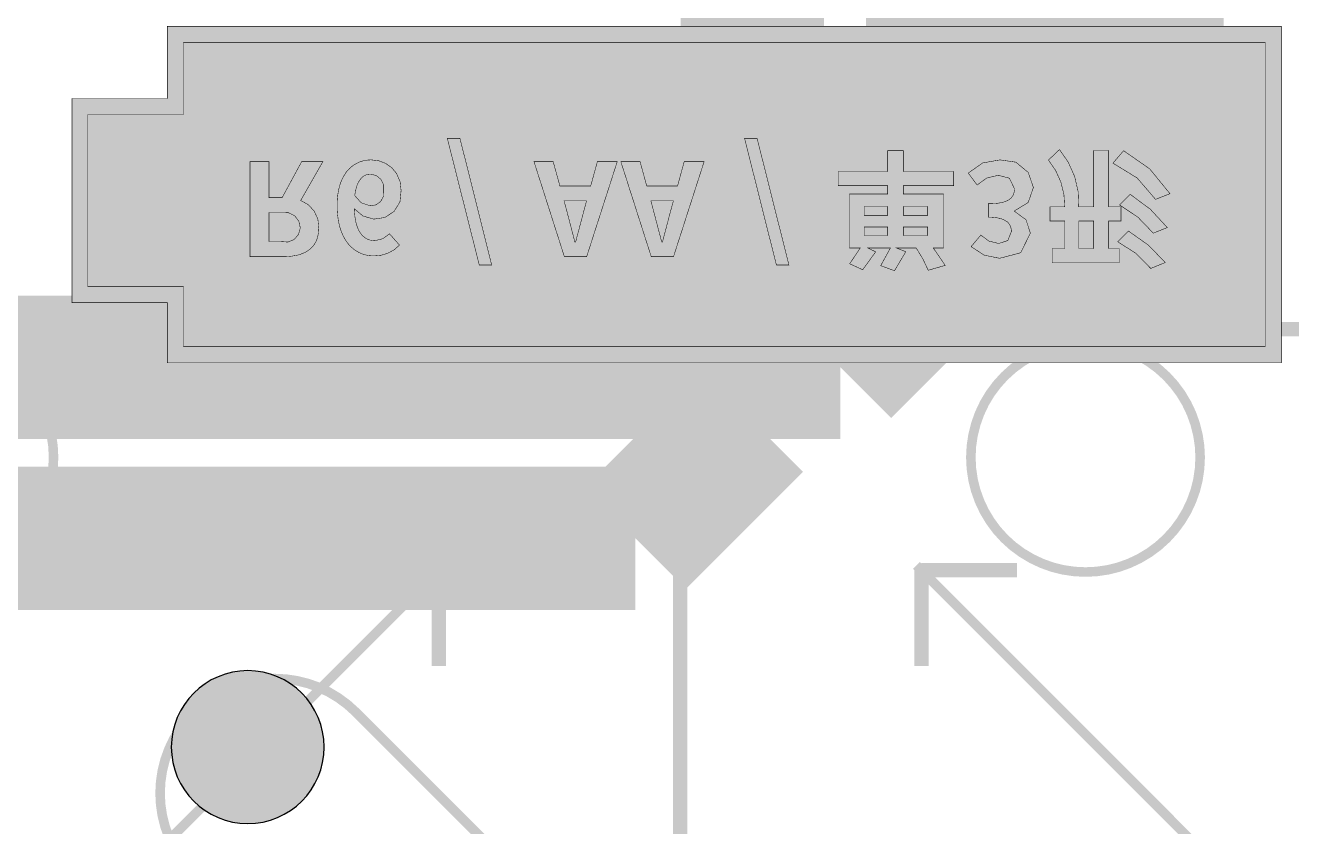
# Model space of a CAD drawing. Header units: millimetres. Extents: x -3 to 238, y -92 to 6.
# Drawn here: x 107.45 to 120.7, y -15.21 to -6.82 of the extents above; entities that cross this region are included whole.
import ezdxf

# ---------------------------------------------------------------- set-up
doc = ezdxf.new("R2010")
doc.units = ezdxf.units.MM
doc.header["$MEASUREMENT"] = 0
for name, color, linetype, true_color in [('Bottom-Layer', 7, 'Continuous', 0x0000ff), ('Bottom-Paste-Mask-Layer', 7, 'Continuous', 0x800000), ('Bottom-Silkscreen-Layer', 7, 'Continuous', 0x66cc33), ('Bottom-Solder-Mask-Layer', 7, 'Continuous', 0xaa00ff), ('Document-Layer', 7, 'Continuous', 0xffffff), ('Hole-Layer', 7, 'Continuous', 0x222222), ('Multi-Layer', 7, 'Continuous', 0xc0c0c0), ('Top-Layer', 7, 'Continuous', 0xff0000), ('Top-Paste-Mask-Layer', 7, 'Continuous', 0x808080), ('Top-Solder-Mask-Layer', 7, 'Continuous', 0x800080)]:
    doc.layers.add(name, color=color, linetype=linetype, true_color=true_color)

msp = doc.modelspace()

# ---------------------------------------------------------------- hatches: boundary and pattern name
at = {"layer": 'Bottom-Layer'}
msp.add_hatch(color=256, dxfattribs=at).paths.add_polyline_path([(108.975, -14.375, 1), (110.575, -14.375, 1)])
at = {"layer": 'Bottom-Paste-Mask-Layer'}
msp.add_hatch(color=256, dxfattribs=at).paths.add_polyline_path([(108.975, -14.375, 1), (110.575, -14.375, 1)])
at = {"layer": 'Bottom-Silkscreen-Layer'}
for points in [[(108.934, -7.587), (108.934, -6.833), (120.592, -6.833), (120.592, -10.353), (108.934, -10.353), (108.934, -9.724), (107.935, -9.724), (107.935, -7.587)], [(111.864, -8.005), (112.198, -9.33), (112.328, -9.33), (111.996, -8.005)], [(114.975, -8.005), (115.308, -9.33), (115.439, -9.33), (115.106, -8.005)], [(115.955, -8.5), (115.955, -8.352), (116.473, -8.352), (116.473, -8.134), (116.637, -8.134), (116.637, -8.352), (117.164, -8.352), (117.164, -8.5), (116.637, -8.5), (116.637, -8.587), (117.056, -8.587), (117.056, -9.152), (116.95, -9.152), (117.075, -9.334), (116.897, -9.385), (116.84, -9.265), (116.771, -9.152), (116.565, -9.152), (116.662, -9.191), (116.544, -9.39), (116.4, -9.337), (116.501, -9.152), (116.264, -9.152), (116.347, -9.192), (116.211, -9.38), (116.075, -9.317), (116.186, -9.152), (116.073, -9.152), (116.073, -8.587), (116.473, -8.587), (116.473, -8.5)], [(118.285, -8.461), (118.23, -8.34), (118.155, -8.232), (118.271, -8.122), (118.363, -8.255), (118.429, -8.403), (118.466, -8.561), (118.472, -8.722), (118.629, -8.722), (118.629, -8.132), (118.785, -8.132), (118.785, -8.722), (118.914, -8.722), (118.914, -8.87), (118.785, -8.87), (118.785, -9.158), (118.896, -9.158), (118.896, -9.307), (118.195, -9.307), (118.195, -9.158), (118.326, -9.158), (118.326, -8.87), (118.171, -8.87), (118.171, -8.722), (118.325, -8.722), (118.317, -8.59)], [(118.83, -8.264), (119.083, -8.419), (119.276, -8.643), (119.427, -8.584), (119.216, -8.325), (118.942, -8.134)], [(110.135, -8.625), (110.339, -8.249), (110.561, -8.249), (110.329, -8.655), (110.409, -8.699), (110.471, -8.767), (110.509, -8.85), (110.518, -8.941), (110.518, -8.952), (110.517, -8.962), (110.517, -8.972), (110.516, -8.982), (110.515, -8.992), (110.513, -9.001), (110.512, -9.01), (110.51, -9.019), (110.508, -9.028), (110.506, -9.037), (110.504, -9.045), (110.501, -9.054), (110.498, -9.062), (110.495, -9.069), (110.492, -9.077), (110.489, -9.084), (110.485, -9.092), (110.481, -9.099), (110.477, -9.105), (110.473, -9.112), (110.469, -9.119), (110.464, -9.125), (110.459, -9.131), (110.455, -9.137), (110.449, -9.142), (110.444, -9.148), (110.439, -9.153), (110.433, -9.158), (110.427, -9.163), (110.422, -9.168), (110.415, -9.173), (110.409, -9.177), (110.403, -9.182), (110.396, -9.186), (110.39, -9.19), (110.383, -9.194), (110.376, -9.197), (110.369, -9.201), (110.362, -9.204), (110.354, -9.207), (110.347, -9.21), (110.339, -9.213), (110.331, -9.216), (110.323, -9.219), (110.315, -9.221), (110.307, -9.224), (110.299, -9.226), (110.291, -9.228), (110.282, -9.23), (110.274, -9.231), (110.256, -9.234), (110.239, -9.237), (110.221, -9.239), (110.202, -9.241), (110.183, -9.242), (110.164, -9.243), (110.145, -9.243), (109.799, -9.243), (109.799, -8.249), (109.997, -8.249), (109.997, -8.625)], [(111.219, -8.267), (111.283, -8.313), (111.333, -8.373), (111.37, -8.459), (111.38, -8.552), (111.368, -8.669), (111.307, -8.769), (111.21, -8.833), (111.094, -8.85), (110.98, -8.817), (110.89, -8.741), (110.891, -8.764), (110.893, -8.786), (110.895, -8.807), (110.897, -8.827), (110.9, -8.846), (110.903, -8.865), (110.907, -8.882), (110.909, -8.89), (110.911, -8.899), (110.913, -8.907), (110.916, -8.914), (110.918, -8.922), (110.921, -8.929), (110.923, -8.936), (110.926, -8.943), (110.929, -8.95), (110.932, -8.957), (110.935, -8.963), (110.938, -8.969), (110.941, -8.975), (110.944, -8.981), (110.948, -8.986), (110.951, -8.992), (110.955, -8.997), (110.958, -9.002), (110.962, -9.007), (110.966, -9.011), (110.969, -9.016), (110.973, -9.02), (110.977, -9.024), (110.981, -9.028), (110.985, -9.032), (110.99, -9.035), (110.994, -9.039), (110.998, -9.042), (111.003, -9.045), (111.007, -9.048), (111.011, -9.051), (111.016, -9.053), (111.021, -9.056), (111.025, -9.058), (111.03, -9.06), (111.035, -9.062), (111.04, -9.064), (111.044, -9.066), (111.049, -9.067), (111.054, -9.069), (111.059, -9.07), (111.064, -9.071), (111.069, -9.072), (111.074, -9.073), (111.08, -9.074), (111.085, -9.074), (111.09, -9.075), (111.095, -9.075), (111.101, -9.075), (111.106, -9.075), (111.189, -9.055), (111.259, -9.004), (111.363, -9.122), (111.307, -9.171), (111.241, -9.207), (111.17, -9.228), (111.095, -9.235), (111.086, -9.235), (111.076, -9.234), (111.067, -9.234), (111.058, -9.233), (111.048, -9.232), (111.039, -9.231), (111.03, -9.229), (111.021, -9.227), (111.012, -9.225), (111.003, -9.223), (110.994, -9.22), (110.985, -9.218), (110.976, -9.215), (110.967, -9.211), (110.959, -9.208), (110.95, -9.204), (110.942, -9.2), (110.933, -9.196), (110.925, -9.191), (110.917, -9.186), (110.909, -9.181), (110.901, -9.176), (110.893, -9.171), (110.885, -9.165), (110.877, -9.159), (110.87, -9.152), (110.862, -9.146), (110.855, -9.139), (110.848, -9.132), (110.841, -9.124), (110.834, -9.117), (110.827, -9.109), (110.821, -9.101), (110.814, -9.092), (110.808, -9.083), (110.802, -9.074), (110.796, -9.065), (110.79, -9.056), (110.785, -9.046), (110.779, -9.036), (110.774, -9.025), (110.769, -9.015), (110.764, -9.004), (110.759, -8.992), (110.755, -8.981), (110.75, -8.969), (110.746, -8.957), (110.742, -8.945), (110.738, -8.932), (110.735, -8.919), (110.732, -8.906), (110.729, -8.892), (110.726, -8.878), (110.723, -8.864), (110.721, -8.85), (110.719, -8.835), (110.717, -8.82), (110.715, -8.805), (110.712, -8.773), (110.711, -8.74), (110.71, -8.706), (110.711, -8.676), (110.712, -8.646), (110.713, -8.632), (110.715, -8.618), (110.716, -8.604), (110.718, -8.591), (110.72, -8.578), (110.722, -8.565), (110.725, -8.552), (110.727, -8.539), (110.73, -8.527), (110.733, -8.515), (110.736, -8.504), (110.74, -8.492), (110.743, -8.481), (110.747, -8.47), (110.751, -8.46), (110.755, -8.449), (110.76, -8.439), (110.764, -8.429), (110.769, -8.42), (110.774, -8.41), (110.779, -8.401), (110.784, -8.392), (110.789, -8.384), (110.795, -8.375), (110.8, -8.367), (110.806, -8.359), (110.812, -8.351), (110.818, -8.344), (110.825, -8.337), (110.831, -8.33), (110.837, -8.323), (110.844, -8.317), (110.851, -8.311), (110.858, -8.305), (110.865, -8.299), (110.872, -8.294), (110.879, -8.288), (110.886, -8.283), (110.894, -8.279), (110.901, -8.274), (110.909, -8.27), (110.916, -8.266), (110.924, -8.262), (110.932, -8.258), (110.94, -8.255), (110.948, -8.251), (110.956, -8.249), (110.964, -8.246), (110.973, -8.243), (110.981, -8.241), (110.989, -8.239), (110.998, -8.237), (111.006, -8.236), (111.015, -8.234), (111.023, -8.233), (111.032, -8.232), (111.041, -8.231), (111.05, -8.231), (111.058, -8.23), (111.067, -8.23), (111.145, -8.239)], [(113.089, -9.243), (112.771, -8.249), (112.972, -8.249), (113.042, -8.504), (113.364, -8.504), (113.434, -8.249), (113.642, -8.249), (113.322, -9.243)], [(113.998, -9.243), (113.68, -8.249), (113.881, -8.249), (113.951, -8.504), (114.273, -8.504), (114.343, -8.249), (114.551, -8.249), (114.231, -9.243)], [(117.998, -8.519), (117.943, -8.361), (117.814, -8.254), (117.649, -8.23), (117.467, -8.262), (117.316, -8.368), (117.409, -8.493), (117.509, -8.42), (117.63, -8.391), (117.747, -8.422), (117.799, -8.531), (117.799, -8.535), (117.799, -8.54), (117.799, -8.544), (117.799, -8.548), (117.798, -8.553), (117.798, -8.557), (117.797, -8.561), (117.796, -8.565), (117.796, -8.569), (117.795, -8.573), (117.794, -8.577), (117.793, -8.581), (117.791, -8.585), (117.79, -8.589), (117.788, -8.592), (117.787, -8.596), (117.785, -8.6), (117.784, -8.602), (117.783, -8.603), (117.782, -8.605), (117.781, -8.607), (117.78, -8.608), (117.779, -8.61), (117.778, -8.612), (117.777, -8.614), (117.776, -8.615), (117.775, -8.617), (117.774, -8.618), (117.772, -8.62), (117.771, -8.622), (117.77, -8.623), (117.768, -8.625), (117.767, -8.626), (117.765, -8.628), (117.764, -8.629), (117.762, -8.631), (117.761, -8.632), (117.758, -8.635), (117.754, -8.638), (117.751, -8.641), (117.747, -8.643), (117.743, -8.646), (117.74, -8.649), (117.735, -8.651), (117.731, -8.653), (117.727, -8.656), (117.722, -8.658), (117.717, -8.66), (117.712, -8.662), (117.707, -8.664), (117.702, -8.666), (117.696, -8.668), (117.691, -8.67), (117.685, -8.672), (117.679, -8.673), (117.673, -8.675), (117.666, -8.676), (117.66, -8.678), (117.646, -8.68), (117.631, -8.683), (117.616, -8.685), (117.599, -8.686), (117.582, -8.687), (117.564, -8.688), (117.545, -8.689), (117.526, -8.689), (117.526, -8.83), (117.542, -8.83), (117.558, -8.83), (117.574, -8.831), (117.588, -8.833), (117.602, -8.834), (117.616, -8.836), (117.628, -8.838), (117.634, -8.84), (117.64, -8.841), (117.646, -8.842), (117.652, -8.844), (117.657, -8.845), (117.663, -8.847), (117.668, -8.849), (117.673, -8.851), (117.678, -8.852), (117.682, -8.854), (117.687, -8.856), (117.691, -8.858), (117.695, -8.861), (117.7, -8.863), (117.704, -8.865), (117.707, -8.867), (117.711, -8.87), (117.715, -8.872), (117.718, -8.875), (117.722, -8.877), (117.725, -8.88), (117.728, -8.883), (117.731, -8.886), (117.734, -8.889), (117.736, -8.891), (117.739, -8.894), (117.741, -8.897), (117.744, -8.901), (117.746, -8.904), (117.748, -8.907), (117.75, -8.91), (117.752, -8.913), (117.753, -8.917), (117.755, -8.92), (117.757, -8.924), (117.758, -8.927), (117.759, -8.931), (117.76, -8.934), (117.762, -8.938), (117.763, -8.942), (117.763, -8.946), (117.764, -8.949), (117.765, -8.953), (117.765, -8.957), (117.766, -8.961), (117.766, -8.965), (117.767, -8.969), (117.767, -8.973), (117.767, -8.977), (117.767, -8.981), (117.73, -9.074), (117.634, -9.105), (117.532, -9.08), (117.447, -9.017), (117.346, -9.138), (117.483, -9.227), (117.644, -9.26), (117.865, -9.202), (117.966, -8.996), (117.92, -8.856), (117.801, -8.769), (117.801, -8.763), (117.943, -8.676)], [(118.899, -8.701), (119.092, -8.83), (119.253, -8.997), (119.399, -8.938), (119.221, -8.746), (119.01, -8.59)], [(118.88, -9.087), (119.069, -9.207), (119.226, -9.366), (119.378, -9.304), (119.201, -9.122), (118.993, -8.975)]]:
    msp.add_hatch(color=256, dxfattribs=at).paths.add_polyline_path(points)
h = msp.add_hatch(color=256, dxfattribs=at)
h.paths.add_polyline_path([(108.934, -7.587), (108.934, -6.833), (120.592, -6.833), (120.592, -10.353), (108.934, -10.353), (108.934, -9.724), (107.935, -9.724), (107.935, -7.587)])
h.paths.add_polyline_path([(109.102, -7.755), (108.102, -7.755), (108.102, -9.557), (109.102, -9.557), (109.102, -10.185), (120.424, -10.185), (120.424, -7), (109.102, -7)])
h = msp.add_hatch(color=256, dxfattribs=at)
h.paths.add_polyline_path([(115.955, -8.5), (115.955, -8.352), (116.473, -8.352), (116.473, -8.134), (116.637, -8.134), (116.637, -8.352), (117.164, -8.352), (117.164, -8.5), (116.637, -8.5), (116.637, -8.587), (117.056, -8.587), (117.056, -9.152), (116.95, -9.152), (117.075, -9.334), (116.897, -9.385), (116.84, -9.265), (116.771, -9.152), (116.565, -9.152), (116.662, -9.191), (116.544, -9.39), (116.4, -9.337), (116.501, -9.152), (116.264, -9.152), (116.347, -9.192), (116.211, -9.38), (116.075, -9.317), (116.186, -9.152), (116.073, -9.152), (116.073, -8.587), (116.473, -8.587), (116.473, -8.5)])
h.paths.add_polyline_path([(116.891, -8.718), (116.637, -8.718), (116.637, -8.81), (116.891, -8.81)])
h = msp.add_hatch(color=256, dxfattribs=at)
h.paths.add_polyline_path([(115.955, -8.5), (115.955, -8.352), (116.473, -8.352), (116.473, -8.134), (116.637, -8.134), (116.637, -8.352), (117.164, -8.352), (117.164, -8.5), (116.637, -8.5), (116.637, -8.587), (117.056, -8.587), (117.056, -9.152), (116.95, -9.152), (117.075, -9.334), (116.897, -9.385), (116.84, -9.265), (116.771, -9.152), (116.565, -9.152), (116.662, -9.191), (116.544, -9.39), (116.4, -9.337), (116.501, -9.152), (116.264, -9.152), (116.347, -9.192), (116.211, -9.38), (116.075, -9.317), (116.186, -9.152), (116.073, -9.152), (116.073, -8.587), (116.473, -8.587), (116.473, -8.5)])
h.paths.add_polyline_path([(116.891, -8.718), (116.637, -8.718), (116.637, -8.81), (116.891, -8.81)])
h.paths.add_polyline_path([(116.637, -9.022), (116.891, -9.022), (116.891, -8.932), (116.637, -8.932)])
h = msp.add_hatch(color=256, dxfattribs=at)
h.paths.add_polyline_path([(115.955, -8.5), (115.955, -8.352), (116.473, -8.352), (116.473, -8.134), (116.637, -8.134), (116.637, -8.352), (117.164, -8.352), (117.164, -8.5), (116.637, -8.5), (116.637, -8.587), (117.056, -8.587), (117.056, -9.152), (116.95, -9.152), (117.075, -9.334), (116.897, -9.385), (116.84, -9.265), (116.771, -9.152), (116.565, -9.152), (116.662, -9.191), (116.544, -9.39), (116.4, -9.337), (116.501, -9.152), (116.264, -9.152), (116.347, -9.192), (116.211, -9.38), (116.075, -9.317), (116.186, -9.152), (116.073, -9.152), (116.073, -8.587), (116.473, -8.587), (116.473, -8.5)])
h.paths.add_polyline_path([(116.891, -8.718), (116.637, -8.718), (116.637, -8.81), (116.891, -8.81)])
h.paths.add_polyline_path([(116.637, -9.022), (116.891, -9.022), (116.891, -8.932), (116.637, -8.932)])
h.paths.add_polyline_path([(116.227, -8.81), (116.473, -8.81), (116.473, -8.718), (116.227, -8.718)])
h = msp.add_hatch(color=256, dxfattribs=at)
h.paths.add_polyline_path([(115.955, -8.5), (115.955, -8.352), (116.473, -8.352), (116.473, -8.134), (116.637, -8.134), (116.637, -8.352), (117.164, -8.352), (117.164, -8.5), (116.637, -8.5), (116.637, -8.587), (117.056, -8.587), (117.056, -9.152), (116.95, -9.152), (117.075, -9.334), (116.897, -9.385), (116.84, -9.265), (116.771, -9.152), (116.565, -9.152), (116.662, -9.191), (116.544, -9.39), (116.4, -9.337), (116.501, -9.152), (116.264, -9.152), (116.347, -9.192), (116.211, -9.38), (116.075, -9.317), (116.186, -9.152), (116.073, -9.152), (116.073, -8.587), (116.473, -8.587), (116.473, -8.5)])
h.paths.add_polyline_path([(116.891, -8.718), (116.637, -8.718), (116.637, -8.81), (116.891, -8.81)])
h.paths.add_polyline_path([(116.637, -9.022), (116.891, -9.022), (116.891, -8.932), (116.637, -8.932)])
h.paths.add_polyline_path([(116.227, -8.81), (116.473, -8.81), (116.473, -8.718), (116.227, -8.718)])
h.paths.add_polyline_path([(116.473, -8.932), (116.227, -8.932), (116.227, -9.022), (116.473, -9.022)])
h = msp.add_hatch(color=256, dxfattribs=at)
h.paths.add_polyline_path([(118.285, -8.461), (118.23, -8.34), (118.155, -8.232), (118.271, -8.122), (118.363, -8.255), (118.429, -8.403), (118.466, -8.561), (118.472, -8.722), (118.629, -8.722), (118.629, -8.132), (118.785, -8.132), (118.785, -8.722), (118.914, -8.722), (118.914, -8.87), (118.785, -8.87), (118.785, -9.158), (118.896, -9.158), (118.896, -9.307), (118.195, -9.307), (118.195, -9.158), (118.326, -9.158), (118.326, -8.87), (118.171, -8.87), (118.171, -8.722), (118.325, -8.722), (118.317, -8.59)])
h.paths.add_polyline_path([(118.474, -9.158), (118.629, -9.158), (118.629, -8.87), (118.474, -8.87)])
h = msp.add_hatch(color=256, dxfattribs=at)
h.paths.add_polyline_path([(110.135, -8.625), (110.339, -8.249), (110.561, -8.249), (110.329, -8.655), (110.409, -8.699), (110.471, -8.767), (110.509, -8.85), (110.518, -8.941), (110.518, -8.952), (110.517, -8.962), (110.517, -8.972), (110.516, -8.982), (110.515, -8.992), (110.513, -9.001), (110.512, -9.01), (110.51, -9.019), (110.508, -9.028), (110.506, -9.037), (110.504, -9.045), (110.501, -9.054), (110.498, -9.062), (110.495, -9.069), (110.492, -9.077), (110.489, -9.084), (110.485, -9.092), (110.481, -9.099), (110.477, -9.105), (110.473, -9.112), (110.469, -9.119), (110.464, -9.125), (110.459, -9.131), (110.455, -9.137), (110.449, -9.142), (110.444, -9.148), (110.439, -9.153), (110.433, -9.158), (110.427, -9.163), (110.422, -9.168), (110.415, -9.173), (110.409, -9.177), (110.403, -9.182), (110.396, -9.186), (110.39, -9.19), (110.383, -9.194), (110.376, -9.197), (110.369, -9.201), (110.362, -9.204), (110.354, -9.207), (110.347, -9.21), (110.339, -9.213), (110.331, -9.216), (110.323, -9.219), (110.315, -9.221), (110.307, -9.224), (110.299, -9.226), (110.291, -9.228), (110.282, -9.23), (110.274, -9.231), (110.256, -9.234), (110.239, -9.237), (110.221, -9.239), (110.202, -9.241), (110.183, -9.242), (110.164, -9.243), (110.145, -9.243), (109.799, -9.243), (109.799, -8.249), (109.997, -8.249), (109.997, -8.625)])
h.paths.add_polyline_path([(109.997, -9.085), (110.126, -9.085), (110.196, -9.09), (110.261, -9.063), (110.307, -9.009), (110.325, -8.941), (110.309, -8.87), (110.264, -8.813), (110.199, -8.782), (110.126, -8.781), (109.997, -8.781)])
h = msp.add_hatch(color=256, dxfattribs=at)
h.paths.add_polyline_path([(111.219, -8.267), (111.283, -8.313), (111.333, -8.373), (111.37, -8.459), (111.38, -8.552), (111.368, -8.669), (111.307, -8.769), (111.21, -8.833), (111.094, -8.85), (110.98, -8.817), (110.89, -8.741), (110.891, -8.764), (110.893, -8.786), (110.895, -8.807), (110.897, -8.827), (110.9, -8.846), (110.903, -8.865), (110.907, -8.882), (110.909, -8.89), (110.911, -8.899), (110.913, -8.907), (110.916, -8.914), (110.918, -8.922), (110.921, -8.929), (110.923, -8.936), (110.926, -8.943), (110.929, -8.95), (110.932, -8.957), (110.935, -8.963), (110.938, -8.969), (110.941, -8.975), (110.944, -8.981), (110.948, -8.986), (110.951, -8.992), (110.955, -8.997), (110.958, -9.002), (110.962, -9.007), (110.966, -9.011), (110.969, -9.016), (110.973, -9.02), (110.977, -9.024), (110.981, -9.028), (110.985, -9.032), (110.99, -9.035), (110.994, -9.039), (110.998, -9.042), (111.003, -9.045), (111.007, -9.048), (111.011, -9.051), (111.016, -9.053), (111.021, -9.056), (111.025, -9.058), (111.03, -9.06), (111.035, -9.062), (111.04, -9.064), (111.044, -9.066), (111.049, -9.067), (111.054, -9.069), (111.059, -9.07), (111.064, -9.071), (111.069, -9.072), (111.074, -9.073), (111.08, -9.074), (111.085, -9.074), (111.09, -9.075), (111.095, -9.075), (111.101, -9.075), (111.106, -9.075), (111.189, -9.055), (111.259, -9.004), (111.363, -9.122), (111.307, -9.171), (111.241, -9.207), (111.17, -9.228), (111.095, -9.235), (111.086, -9.235), (111.076, -9.234), (111.067, -9.234), (111.058, -9.233), (111.048, -9.232), (111.039, -9.231), (111.03, -9.229), (111.021, -9.227), (111.012, -9.225), (111.003, -9.223), (110.994, -9.22), (110.985, -9.218), (110.976, -9.215), (110.967, -9.211), (110.959, -9.208), (110.95, -9.204), (110.942, -9.2), (110.933, -9.196), (110.925, -9.191), (110.917, -9.186), (110.909, -9.181), (110.901, -9.176), (110.893, -9.171), (110.885, -9.165), (110.877, -9.159), (110.87, -9.152), (110.862, -9.146), (110.855, -9.139), (110.848, -9.132), (110.841, -9.124), (110.834, -9.117), (110.827, -9.109), (110.821, -9.101), (110.814, -9.092), (110.808, -9.083), (110.802, -9.074), (110.796, -9.065), (110.79, -9.056), (110.785, -9.046), (110.779, -9.036), (110.774, -9.025), (110.769, -9.015), (110.764, -9.004), (110.759, -8.992), (110.755, -8.981), (110.75, -8.969), (110.746, -8.957), (110.742, -8.945), (110.738, -8.932), (110.735, -8.919), (110.732, -8.906), (110.729, -8.892), (110.726, -8.878), (110.723, -8.864), (110.721, -8.85), (110.719, -8.835), (110.717, -8.82), (110.715, -8.805), (110.712, -8.773), (110.711, -8.74), (110.71, -8.706), (110.711, -8.676), (110.712, -8.646), (110.713, -8.632), (110.715, -8.618), (110.716, -8.604), (110.718, -8.591), (110.72, -8.578), (110.722, -8.565), (110.725, -8.552), (110.727, -8.539), (110.73, -8.527), (110.733, -8.515), (110.736, -8.504), (110.74, -8.492), (110.743, -8.481), (110.747, -8.47), (110.751, -8.46), (110.755, -8.449), (110.76, -8.439), (110.764, -8.429), (110.769, -8.42), (110.774, -8.41), (110.779, -8.401), (110.784, -8.392), (110.789, -8.384), (110.795, -8.375), (110.8, -8.367), (110.806, -8.359), (110.812, -8.351), (110.818, -8.344), (110.825, -8.337), (110.831, -8.33), (110.837, -8.323), (110.844, -8.317), (110.851, -8.311), (110.858, -8.305), (110.865, -8.299), (110.872, -8.294), (110.879, -8.288), (110.886, -8.283), (110.894, -8.279), (110.901, -8.274), (110.909, -8.27), (110.916, -8.266), (110.924, -8.262), (110.932, -8.258), (110.94, -8.255), (110.948, -8.251), (110.956, -8.249), (110.964, -8.246), (110.973, -8.243), (110.981, -8.241), (110.989, -8.239), (110.998, -8.237), (111.006, -8.236), (111.015, -8.234), (111.023, -8.233), (111.032, -8.232), (111.041, -8.231), (111.05, -8.231), (111.058, -8.23), (111.067, -8.23), (111.145, -8.239)])
h.paths.add_polyline_path([(111.055, -8.379), (111.052, -8.38), (111.048, -8.38), (111.044, -8.38), (111.04, -8.381), (111.037, -8.381), (111.033, -8.382), (111.029, -8.383), (111.026, -8.384), (111.022, -8.385), (111.019, -8.386), (111.015, -8.387), (111.012, -8.388), (111.008, -8.39), (111.005, -8.391), (111.002, -8.393), (110.998, -8.395), (110.995, -8.396), (110.992, -8.398), (110.988, -8.4), (110.985, -8.403), (110.982, -8.405), (110.979, -8.407), (110.976, -8.41), (110.973, -8.412), (110.97, -8.415), (110.967, -8.418), (110.964, -8.421), (110.961, -8.424), (110.958, -8.427), (110.956, -8.43), (110.953, -8.434), (110.95, -8.437), (110.948, -8.441), (110.945, -8.445), (110.942, -8.449), (110.94, -8.453), (110.938, -8.457), (110.935, -8.461), (110.933, -8.466), (110.931, -8.47), (110.928, -8.475), (110.926, -8.48), (110.924, -8.485), (110.922, -8.49), (110.92, -8.495), (110.918, -8.5), (110.914, -8.511), (110.911, -8.523), (110.908, -8.535), (110.905, -8.548), (110.902, -8.561), (110.899, -8.575), (110.897, -8.589), (110.895, -8.604), (110.962, -8.679), (111.056, -8.71), (111.116, -8.701), (111.166, -8.666), (111.195, -8.613), (111.198, -8.552), (111.197, -8.49), (111.17, -8.435), (111.123, -8.395), (111.063, -8.379), (111.059, -8.379)])
h = msp.add_hatch(color=256, dxfattribs=at)
h.paths.add_polyline_path([(113.089, -9.243), (112.771, -8.249), (112.972, -8.249), (113.042, -8.504), (113.364, -8.504), (113.434, -8.249), (113.642, -8.249), (113.322, -9.243)])
h.paths.add_polyline_path([(113.115, -8.767), (113.199, -9.091), (113.206, -9.091), (113.292, -8.767), (113.321, -8.658), (113.085, -8.658)])
h = msp.add_hatch(color=256, dxfattribs=at)
h.paths.add_polyline_path([(113.998, -9.243), (113.68, -8.249), (113.881, -8.249), (113.951, -8.504), (114.273, -8.504), (114.343, -8.249), (114.551, -8.249), (114.231, -9.243)])
h.paths.add_polyline_path([(114.023, -8.767), (114.108, -9.091), (114.115, -9.091), (114.2, -8.767), (114.23, -8.658), (113.994, -8.658)])
at = {"layer": 'Bottom-Solder-Mask-Layer'}
msp.add_hatch(color=256, dxfattribs=at).paths.add_polyline_path([(108.975, -14.375, 1), (110.575, -14.375, 1)])
at = {"layer": 'Hole-Layer'}
msp.add_hatch(color=256, dxfattribs=at).paths.add_polyline_path([(108.975, -14.375, 1), (110.575, -14.375, 1)])
at = {"layer": 'Multi-Layer'}
msp.add_hatch(color=256, dxfattribs=at).paths.add_polyline_path([(108.975, -14.375, 1), (110.575, -14.375, 1)])
msp.add_hatch(color=256, dxfattribs=at).paths.add_polyline_path([(108.975, -14.375, 1), (110.575, -14.375, 1)])
msp.add_hatch(color=256, dxfattribs=at).paths.add_polyline_path([(108.975, -14.375, 1), (110.575, -14.375, 1)])
at = {"layer": 'Top-Layer'}
msp.add_hatch(color=256, dxfattribs=at).paths.add_polyline_path([(108.975, -14.375, 1), (110.575, -14.375, 1)])
at = {"layer": 'Top-Paste-Mask-Layer'}
msp.add_hatch(color=256, dxfattribs=at).paths.add_polyline_path([(108.975, -14.375, 1), (110.575, -14.375, 1)])
at = {"layer": 'Top-Solder-Mask-Layer'}
msp.add_hatch(color=256, dxfattribs=at).paths.add_polyline_path([(108.975, -14.375, 1), (110.575, -14.375, 1)])

# ---------------------------------------------------------------- linework, layer by layer
at = {"layer": 'Bottom-Layer', "const_width": 1.5}
for points in [[(115.056, -6.477), (115.056, -10.965)], [(115.056, -10.965), (113.832, -12.189)], [(113.832, -12.189), (102.357, -12.189)]]:
    msp.add_lwpolyline(points, dxfattribs=at)
at = {"layer": 'Bottom-Layer'}
msp.add_lwpolyline([(108.975, -14.375, 1), (110.575, -14.375, 1)], format="xyb", close=True, dxfattribs=at)
at = {"layer": 'Bottom-Paste-Mask-Layer'}
msp.add_lwpolyline([(108.975, -14.375, 1), (110.575, -14.375, 1)], format="xyb", close=True, dxfattribs=at)
at = {"layer": 'Bottom-Silkscreen-Layer', "const_width": 0.00508}
for points in [[(108.934, -7.587), (108.934, -6.833), (120.592, -6.833), (120.592, -10.353), (108.934, -10.353), (108.934, -9.724), (107.935, -9.724), (107.935, -7.587)], [(109.102, -7.755), (108.102, -7.755), (108.102, -9.557), (109.102, -9.557), (109.102, -10.185), (120.424, -10.185), (120.424, -7), (109.102, -7)], [(111.864, -8.005), (112.198, -9.33), (112.328, -9.33), (111.996, -8.005)], [(114.975, -8.005), (115.308, -9.33), (115.439, -9.33), (115.106, -8.005)], [(115.955, -8.5), (115.955, -8.352), (116.473, -8.352), (116.473, -8.134), (116.637, -8.134), (116.637, -8.352), (117.164, -8.352), (117.164, -8.5), (116.637, -8.5), (116.637, -8.587), (117.056, -8.587), (117.056, -9.152), (116.95, -9.152), (117.075, -9.334), (116.897, -9.385), (116.84, -9.265), (116.771, -9.152), (116.565, -9.152), (116.662, -9.191), (116.544, -9.39), (116.4, -9.337), (116.501, -9.152), (116.264, -9.152), (116.347, -9.192), (116.211, -9.38), (116.075, -9.317), (116.186, -9.152), (116.073, -9.152), (116.073, -8.587), (116.473, -8.587), (116.473, -8.5)], [(118.285, -8.461), (118.23, -8.34), (118.155, -8.232), (118.271, -8.122), (118.363, -8.255), (118.429, -8.403), (118.466, -8.561), (118.472, -8.722), (118.629, -8.722), (118.629, -8.132), (118.785, -8.132), (118.785, -8.722), (118.914, -8.722), (118.914, -8.87), (118.785, -8.87), (118.785, -9.158), (118.896, -9.158), (118.896, -9.307), (118.195, -9.307), (118.195, -9.158), (118.326, -9.158), (118.326, -8.87), (118.171, -8.87), (118.171, -8.722), (118.325, -8.722), (118.317, -8.59)], [(118.83, -8.264), (119.083, -8.419), (119.276, -8.643), (119.427, -8.584), (119.216, -8.325), (118.942, -8.134)], [(110.135, -8.625), (110.339, -8.249), (110.561, -8.249), (110.329, -8.655), (110.409, -8.699), (110.471, -8.767), (110.509, -8.85), (110.518, -8.941), (110.518, -8.952), (110.517, -8.962), (110.517, -8.972), (110.516, -8.982), (110.515, -8.992), (110.513, -9.001), (110.512, -9.01), (110.51, -9.019), (110.508, -9.028), (110.506, -9.037), (110.504, -9.045), (110.501, -9.054), (110.498, -9.062), (110.495, -9.069), (110.492, -9.077), (110.489, -9.084), (110.485, -9.092), (110.481, -9.099), (110.477, -9.105), (110.473, -9.112), (110.469, -9.119), (110.464, -9.125), (110.459, -9.131), (110.455, -9.137), (110.449, -9.142), (110.444, -9.148), (110.439, -9.153), (110.433, -9.158), (110.427, -9.163), (110.422, -9.168), (110.415, -9.173), (110.409, -9.177), (110.403, -9.182), (110.396, -9.186), (110.39, -9.19), (110.383, -9.194), (110.376, -9.197), (110.369, -9.201), (110.362, -9.204), (110.354, -9.207), (110.347, -9.21), (110.339, -9.213), (110.331, -9.216), (110.323, -9.219), (110.315, -9.221), (110.307, -9.224), (110.299, -9.226), (110.291, -9.228), (110.282, -9.23), (110.274, -9.231), (110.256, -9.234), (110.239, -9.237), (110.221, -9.239), (110.202, -9.241), (110.183, -9.242), (110.164, -9.243), (110.145, -9.243), (109.799, -9.243), (109.799, -8.249), (109.997, -8.249), (109.997, -8.625)], [(111.219, -8.267), (111.283, -8.313), (111.333, -8.373), (111.37, -8.459), (111.38, -8.552), (111.368, -8.669), (111.307, -8.769), (111.21, -8.833), (111.094, -8.85), (110.98, -8.817), (110.89, -8.741), (110.891, -8.764), (110.893, -8.786), (110.895, -8.807), (110.897, -8.827), (110.9, -8.846), (110.903, -8.865), (110.907, -8.882), (110.909, -8.89), (110.911, -8.899), (110.913, -8.907), (110.916, -8.914), (110.918, -8.922), (110.921, -8.929), (110.923, -8.936), (110.926, -8.943), (110.929, -8.95), (110.932, -8.957), (110.935, -8.963), (110.938, -8.969), (110.941, -8.975), (110.944, -8.981), (110.948, -8.986), (110.951, -8.992), (110.955, -8.997), (110.958, -9.002), (110.962, -9.007), (110.966, -9.011), (110.969, -9.016), (110.973, -9.02), (110.977, -9.024), (110.981, -9.028), (110.985, -9.032), (110.99, -9.035), (110.994, -9.039), (110.998, -9.042), (111.003, -9.045), (111.007, -9.048), (111.011, -9.051), (111.016, -9.053), (111.021, -9.056), (111.025, -9.058), (111.03, -9.06), (111.035, -9.062), (111.04, -9.064), (111.044, -9.066), (111.049, -9.067), (111.054, -9.069), (111.059, -9.07), (111.064, -9.071), (111.069, -9.072), (111.074, -9.073), (111.08, -9.074), (111.085, -9.074), (111.09, -9.075), (111.095, -9.075), (111.101, -9.075), (111.106, -9.075), (111.189, -9.055), (111.259, -9.004), (111.363, -9.122), (111.307, -9.171), (111.241, -9.207), (111.17, -9.228), (111.095, -9.235), (111.086, -9.235), (111.076, -9.234), (111.067, -9.234), (111.058, -9.233), (111.048, -9.232), (111.039, -9.231), (111.03, -9.229), (111.021, -9.227), (111.012, -9.225), (111.003, -9.223), (110.994, -9.22), (110.985, -9.218), (110.976, -9.215), (110.967, -9.211), (110.959, -9.208), (110.95, -9.204), (110.942, -9.2), (110.933, -9.196), (110.925, -9.191), (110.917, -9.186), (110.909, -9.181), (110.901, -9.176), (110.893, -9.171), (110.885, -9.165), (110.877, -9.159), (110.87, -9.152), (110.862, -9.146), (110.855, -9.139), (110.848, -9.132), (110.841, -9.124), (110.834, -9.117), (110.827, -9.109), (110.821, -9.101), (110.814, -9.092), (110.808, -9.083), (110.802, -9.074), (110.796, -9.065), (110.79, -9.056), (110.785, -9.046), (110.779, -9.036), (110.774, -9.025), (110.769, -9.015), (110.764, -9.004), (110.759, -8.992), (110.755, -8.981), (110.75, -8.969), (110.746, -8.957), (110.742, -8.945), (110.738, -8.932), (110.735, -8.919), (110.732, -8.906), (110.729, -8.892), (110.726, -8.878), (110.723, -8.864), (110.721, -8.85), (110.719, -8.835), (110.717, -8.82), (110.715, -8.805), (110.712, -8.773), (110.711, -8.74), (110.71, -8.706), (110.711, -8.676), (110.712, -8.646), (110.713, -8.632), (110.715, -8.618), (110.716, -8.604), (110.718, -8.591), (110.72, -8.578), (110.722, -8.565), (110.725, -8.552), (110.727, -8.539), (110.73, -8.527), (110.733, -8.515), (110.736, -8.504), (110.74, -8.492), (110.743, -8.481), (110.747, -8.47), (110.751, -8.46), (110.755, -8.449), (110.76, -8.439), (110.764, -8.429), (110.769, -8.42), (110.774, -8.41), (110.779, -8.401), (110.784, -8.392), (110.789, -8.384), (110.795, -8.375), (110.8, -8.367), (110.806, -8.359), (110.812, -8.351), (110.818, -8.344), (110.825, -8.337), (110.831, -8.33), (110.837, -8.323), (110.844, -8.317), (110.851, -8.311), (110.858, -8.305), (110.865, -8.299), (110.872, -8.294), (110.879, -8.288), (110.886, -8.283), (110.894, -8.279), (110.901, -8.274), (110.909, -8.27), (110.916, -8.266), (110.924, -8.262), (110.932, -8.258), (110.94, -8.255), (110.948, -8.251), (110.956, -8.249), (110.964, -8.246), (110.973, -8.243), (110.981, -8.241), (110.989, -8.239), (110.998, -8.237), (111.006, -8.236), (111.015, -8.234), (111.023, -8.233), (111.032, -8.232), (111.041, -8.231), (111.05, -8.231), (111.058, -8.23), (111.067, -8.23), (111.145, -8.239)], [(113.089, -9.243), (112.771, -8.249), (112.972, -8.249), (113.042, -8.504), (113.364, -8.504), (113.434, -8.249), (113.642, -8.249), (113.322, -9.243)], [(113.998, -9.243), (113.68, -8.249), (113.881, -8.249), (113.951, -8.504), (114.273, -8.504), (114.343, -8.249), (114.551, -8.249), (114.231, -9.243)], [(117.998, -8.519), (117.943, -8.361), (117.814, -8.254), (117.649, -8.23), (117.467, -8.262), (117.316, -8.368), (117.409, -8.493), (117.509, -8.42), (117.63, -8.391), (117.747, -8.422), (117.799, -8.531), (117.799, -8.535), (117.799, -8.54), (117.799, -8.544), (117.799, -8.548), (117.798, -8.553), (117.798, -8.557), (117.797, -8.561), (117.796, -8.565), (117.796, -8.569), (117.795, -8.573), (117.794, -8.577), (117.793, -8.581), (117.791, -8.585), (117.79, -8.589), (117.788, -8.592), (117.787, -8.596), (117.785, -8.6), (117.784, -8.602), (117.783, -8.603), (117.782, -8.605), (117.781, -8.607), (117.78, -8.608), (117.779, -8.61), (117.778, -8.612), (117.777, -8.614), (117.776, -8.615), (117.775, -8.617), (117.774, -8.618), (117.772, -8.62), (117.771, -8.622), (117.77, -8.623), (117.768, -8.625), (117.767, -8.626), (117.765, -8.628), (117.764, -8.629), (117.762, -8.631), (117.761, -8.632), (117.758, -8.635), (117.754, -8.638), (117.751, -8.641), (117.747, -8.643), (117.743, -8.646), (117.74, -8.649), (117.735, -8.651), (117.731, -8.653), (117.727, -8.656), (117.722, -8.658), (117.717, -8.66), (117.712, -8.662), (117.707, -8.664), (117.702, -8.666), (117.696, -8.668), (117.691, -8.67), (117.685, -8.672), (117.679, -8.673), (117.673, -8.675), (117.666, -8.676), (117.66, -8.678), (117.646, -8.68), (117.631, -8.683), (117.616, -8.685), (117.599, -8.686), (117.582, -8.687), (117.564, -8.688), (117.545, -8.689), (117.526, -8.689), (117.526, -8.83), (117.542, -8.83), (117.558, -8.83), (117.574, -8.831), (117.588, -8.833), (117.602, -8.834), (117.616, -8.836), (117.628, -8.838), (117.634, -8.84), (117.64, -8.841), (117.646, -8.842), (117.652, -8.844), (117.657, -8.845), (117.663, -8.847), (117.668, -8.849), (117.673, -8.851), (117.678, -8.852), (117.682, -8.854), (117.687, -8.856), (117.691, -8.858), (117.695, -8.861), (117.7, -8.863), (117.704, -8.865), (117.707, -8.867), (117.711, -8.87), (117.715, -8.872), (117.718, -8.875), (117.722, -8.877), (117.725, -8.88), (117.728, -8.883), (117.731, -8.886), (117.734, -8.889), (117.736, -8.891), (117.739, -8.894), (117.741, -8.897), (117.744, -8.901), (117.746, -8.904), (117.748, -8.907), (117.75, -8.91), (117.752, -8.913), (117.753, -8.917), (117.755, -8.92), (117.757, -8.924), (117.758, -8.927), (117.759, -8.931), (117.76, -8.934), (117.762, -8.938), (117.763, -8.942), (117.763, -8.946), (117.764, -8.949), (117.765, -8.953), (117.765, -8.957), (117.766, -8.961), (117.766, -8.965), (117.767, -8.969), (117.767, -8.973), (117.767, -8.977), (117.767, -8.981), (117.73, -9.074), (117.634, -9.105), (117.532, -9.08), (117.447, -9.017), (117.346, -9.138), (117.483, -9.227), (117.644, -9.26), (117.865, -9.202), (117.966, -8.996), (117.92, -8.856), (117.801, -8.769), (117.801, -8.763), (117.943, -8.676)], [(111.055, -8.379), (111.052, -8.38), (111.048, -8.38), (111.044, -8.38), (111.04, -8.381), (111.037, -8.381), (111.033, -8.382), (111.029, -8.383), (111.026, -8.384), (111.022, -8.385), (111.019, -8.386), (111.015, -8.387), (111.012, -8.388), (111.008, -8.39), (111.005, -8.391), (111.002, -8.393), (110.998, -8.395), (110.995, -8.396), (110.992, -8.398), (110.988, -8.4), (110.985, -8.403), (110.982, -8.405), (110.979, -8.407), (110.976, -8.41), (110.973, -8.412), (110.97, -8.415), (110.967, -8.418), (110.964, -8.421), (110.961, -8.424), (110.958, -8.427), (110.956, -8.43), (110.953, -8.434), (110.95, -8.437), (110.948, -8.441), (110.945, -8.445), (110.942, -8.449), (110.94, -8.453), (110.938, -8.457), (110.935, -8.461), (110.933, -8.466), (110.931, -8.47), (110.928, -8.475), (110.926, -8.48), (110.924, -8.485), (110.922, -8.49), (110.92, -8.495), (110.918, -8.5), (110.914, -8.511), (110.911, -8.523), (110.908, -8.535), (110.905, -8.548), (110.902, -8.561), (110.899, -8.575), (110.897, -8.589), (110.895, -8.604), (110.962, -8.679), (111.056, -8.71), (111.116, -8.701), (111.166, -8.666), (111.195, -8.613), (111.198, -8.552), (111.197, -8.49), (111.17, -8.435), (111.123, -8.395), (111.063, -8.379), (111.059, -8.379)], [(118.899, -8.701), (119.092, -8.83), (119.253, -8.997), (119.399, -8.938), (119.221, -8.746), (119.01, -8.59)], [(113.115, -8.767), (113.199, -9.091), (113.206, -9.091), (113.292, -8.767), (113.321, -8.658), (113.085, -8.658)], [(114.023, -8.767), (114.108, -9.091), (114.115, -9.091), (114.2, -8.767), (114.23, -8.658), (113.994, -8.658)], [(116.227, -8.81), (116.473, -8.81), (116.473, -8.718), (116.227, -8.718)], [(116.891, -8.718), (116.637, -8.718), (116.637, -8.81), (116.891, -8.81)], [(109.997, -9.085), (110.126, -9.085), (110.196, -9.09), (110.261, -9.063), (110.307, -9.009), (110.325, -8.941), (110.309, -8.87), (110.264, -8.813), (110.199, -8.782), (110.126, -8.781), (109.997, -8.781)], [(118.474, -9.158), (118.629, -9.158), (118.629, -8.87), (118.474, -8.87)], [(116.473, -8.932), (116.227, -8.932), (116.227, -9.022), (116.473, -9.022)], [(116.637, -9.022), (116.891, -9.022), (116.891, -8.932), (116.637, -8.932)], [(118.88, -9.087), (119.069, -9.207), (119.226, -9.366), (119.378, -9.304), (119.201, -9.122), (118.993, -8.975)]]:
    msp.add_lwpolyline(points, close=True, dxfattribs=at)
at = {"layer": 'Bottom-Solder-Mask-Layer'}
msp.add_lwpolyline([(108.975, -14.375, 1), (110.575, -14.375, 1)], format="xyb", close=True, dxfattribs=at)
at = {"layer": 'Document-Layer', "const_width": 0.1}
for points in [[(98.552, -5.049), (105.694, -12.191, 1), (107.391, -10.494), (100.249, -3.351, 1)], [(116.701, -23.198, 1), (118.398, -21.501), (110.906, -14.009, 1), (109.209, -15.706)]]:
    msp.add_lwpolyline(points, format="xyb", close=True, dxfattribs=at)
for points in [[(113.1, -10, 1), (115.5, -10), (115.5, -10, 1), (113.1, -10)], [(117.343, -11.343, 1), (119.743, -11.343), (119.743, -11.343, 1), (117.343, -11.343)]]:
    msp.add_lwpolyline(points, format="xyb", dxfattribs=at)
at = {"layer": 'Document-Layer'}
for points, const_width in [([(95.25, -10), (114.3, -10)], 0.15), ([(95.25, -10), (114.3, -10)], 0.15), ([(114.3, -10), (114.3, -29.05)], 0.15), ([(114.3, -10), (133.35, -10)], 0.15), ([(114.3, -29.05), (114.3, -10)], 0.15), ([(114.3, -10), (114.3, -29.05)], 0.15), ([(114.3, -10), (133.35, -10)], 0.15), ([(114.3, -29.05), (114.3, -10)], 0.15), ([(97.723, -26.574), (111.824, -12.474)], 0.1), ([(111.775, -12.525), (110.775, -12.525)], 0.15), ([(111.775, -12.525), (110.775, -12.525)], 0.15), ([(111.775, -12.525), (111.775, -13.525)], 0.15), ([(111.775, -12.525), (111.775, -13.525)], 0.15), ([(116.773, -12.474), (130.874, -26.574)], 0.1), ([(116.825, -12.525), (117.825, -12.525)], 0.15), ([(116.825, -13.525), (116.825, -12.525)], 0.15), ([(116.825, -12.525), (117.825, -12.525)], 0.15), ([(116.825, -13.525), (116.825, -12.525)], 0.15)]:
    msp.add_lwpolyline(points, dxfattribs=dict(at, const_width=const_width))
at = {"layer": 'Hole-Layer'}
msp.add_lwpolyline([(108.975, -14.375, 1), (110.575, -14.375, 1)], format="xyb", close=True, dxfattribs=at)
at = {"layer": 'Multi-Layer'}
msp.add_lwpolyline([(108.975, -14.375, 1), (110.575, -14.375, 1)], format="xyb", close=True, dxfattribs=at)
msp.add_lwpolyline([(108.975, -14.375, 1), (110.575, -14.375, 1)], format="xyb", close=True, dxfattribs=at)
msp.add_lwpolyline([(108.975, -14.375, 1), (110.575, -14.375, 1)], format="xyb", close=True, dxfattribs=at)
at = {"layer": 'Top-Layer', "const_width": 1.5}
for points in [[(116.994, -5.559), (116.994, -9.384)], [(119.238, -7.14), (119.238, -5.61)], [(118.096, -8.283), (118.096, -5.954)], [(118.096, -8.283), (119.238, -7.14)], [(116.994, -9.384), (118.096, -8.283)], [(115.978, -10.401), (116.994, -9.384)], [(68.949, -10.401), (115.978, -10.401)]]:
    msp.add_lwpolyline(points, dxfattribs=at)
at = {"layer": 'Top-Layer'}
msp.add_lwpolyline([(108.975, -14.375, 1), (110.575, -14.375, 1)], format="xyb", close=True, dxfattribs=at)
at = {"layer": 'Top-Paste-Mask-Layer'}
msp.add_lwpolyline([(108.975, -14.375, 1), (110.575, -14.375, 1)], format="xyb", close=True, dxfattribs=at)
at = {"layer": 'Top-Solder-Mask-Layer'}
msp.add_lwpolyline([(108.975, -14.375, 1), (110.575, -14.375, 1)], format="xyb", close=True, dxfattribs=at)

doc.saveas('drawing.dxf')
